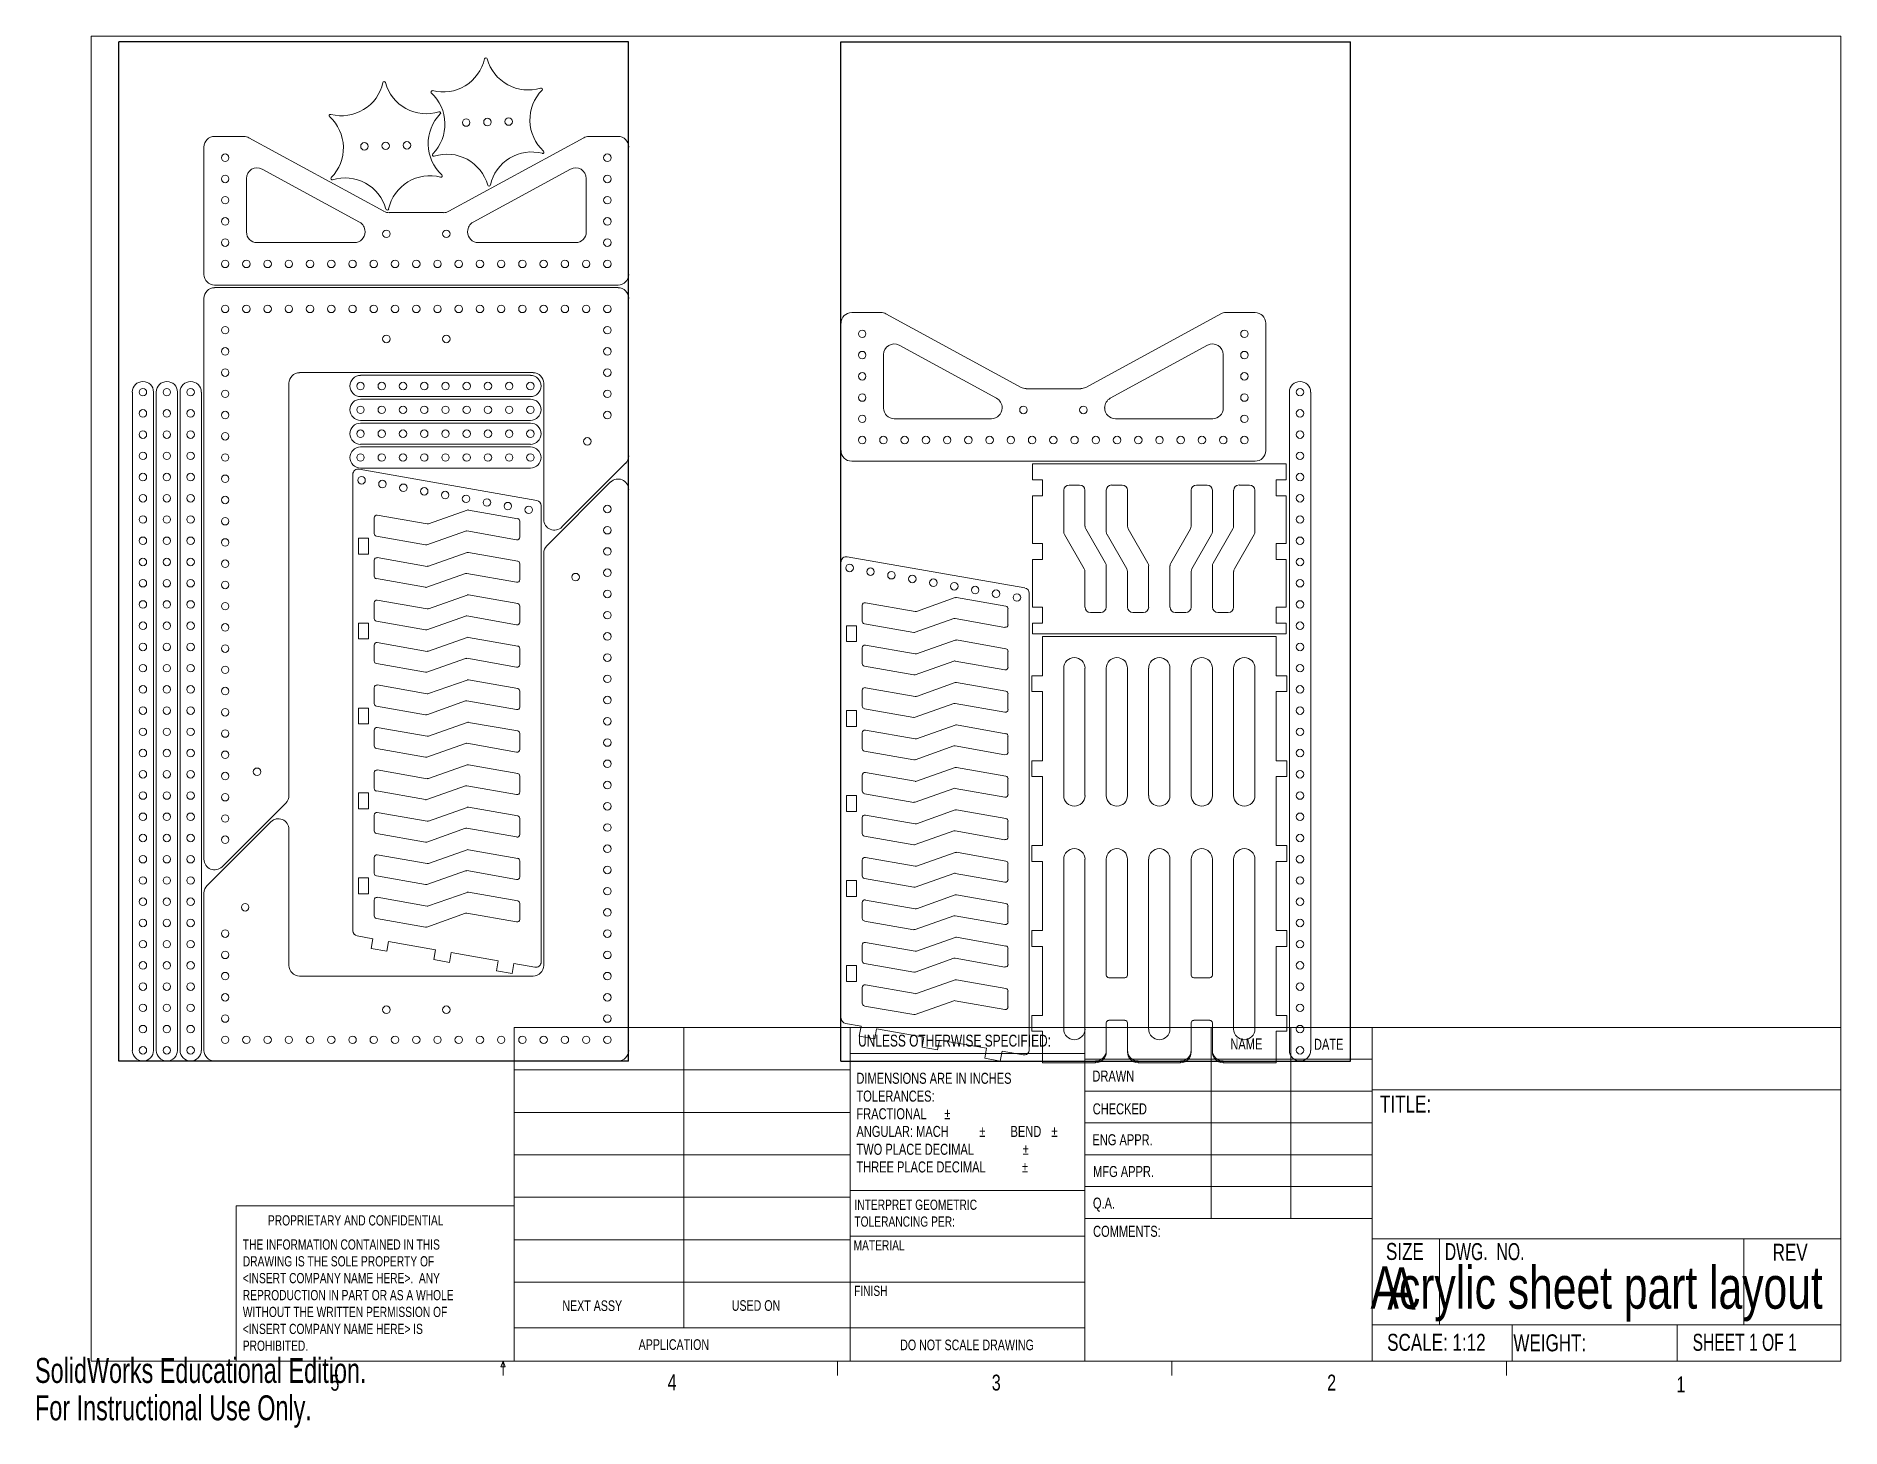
# Model space of a CAD drawing. Header units: inches. Extents: x 0 to 10.6, y 0 to 8.2.
import ezdxf

# ---------------------------------------------------------------- set-up
doc = ezdxf.new("R2010")
doc.units = ezdxf.units.IN
doc.header["$MEASUREMENT"] = 0
doc.styles.add('SLDTEXTSTYLE0', font='TXT', dxfattribs={"width": 0.75})
doc.styles.add('SLDTEXTSTYLE1', font='TXT', dxfattribs={"width": 0.6875})
doc.styles.add('SLDTEXTSTYLE2', font='TXT', dxfattribs={"width": 0.694444})
doc.styles.add('SLDTEXTSTYLE3', font='TXT', dxfattribs={"width": 0.7})

# ---------------------------------------------------------------- blocks, each defined once
blk = doc.blocks.new('SW_NOTE_0')
at = {"color": 0, "linetype": 'Continuous', "lineweight": 0, "char_height": 0.06, "attachment_point": 1, "style": 'SLDTEXTSTYLE0'}
for s, insert in [('INTERPRET GEOMETRIC', (0, 0.077)), ('TOLERANCING PER:', (0, -0.022))]:
    blk.add_mtext(s, dxfattribs=dict(at, insert=insert))
blk = doc.blocks.new('SW_NOTE_1')
at = {"color": 0, "linetype": 'Continuous', "lineweight": 0, "char_height": 0.065, "attachment_point": 1, "style": 'SLDTEXTSTYLE0'}
for s, insert in [('DIMENSIONS ARE IN INCHES', (0, 0.084)), ('TOLERANCES:', (0, -0.021)), ('FRACTIONAL', (0, -0.125)), ('%%p', (0.518, -0.125)), ('ANGULAR: MACH', (0, -0.229)), ('%%p', (0.723, -0.229)), ('BEND', (0.907, -0.229)), ('%%p', (1.148, -0.229)), ('TWO PLACE DECIMAL', (0, -0.334)), ('%%p', (0.979, -0.334)), ('THREE PLACE DECIMAL', (0, -0.438)), ('%%p', (0.974, -0.438))]:
    blk.add_mtext(s, dxfattribs=dict(at, insert=insert))
blk = doc.blocks.new('SW_NOTE_2')
at = {"color": 0, "linetype": 'Continuous', "lineweight": 0, "char_height": 0.06, "attachment_point": 1, "style": 'SLDTEXTSTYLE0'}
for s, insert in [('THE INFORMATION CONTAINED IN THIS', (0, 0.077)), ('DRAWING IS THE SOLE PROPERTY OF', (0, -0.022)), ('<INSERT COMPANY NAME HERE>.  ANY', (0, -0.121)), ('REPRODUCTION IN PART OR AS A WHOLE', (0, -0.221)), ('WITHOUT THE WRITTEN PERMISSION OF', (0, -0.32)), ('<INSERT COMPANY NAME HERE> IS', (0, -0.42)), ('PROHIBITED.', (0, -0.519))]:
    blk.add_mtext(s, dxfattribs=dict(at, insert=insert))

msp = doc.modelspace()

# ---------------------------------------------------------------- linework, layer by layer
at = {"color": 7, "linetype": 'Continuous', "lineweight": 0}
for p, q in [((0.33, 8.192), (10.63, 8.192)), ((0.33, 8.192), (0.33, 0.392)), ((10.63, 0.392), (10.63, 8.192)), ((2.821, 2.356), (10.63, 2.356)), ((2.821, 0.392), (2.821, 2.356)), ((3.819, 2.356), (3.819, 0.588)), ((4.798, 0.392), (4.798, 2.356)), ((6.18, 2.356), (6.18, 0.392)), ((6.924, 2.356), (6.924, 1.231)), ((7.392, 2.356), (7.392, 1.231)), ((7.871, 2.356), (7.871, 0.392)), ((6.18, 2.202), (4.798, 2.202)), ((6.18, 2.169), (7.871, 2.169)), ((2.821, 2.106), (4.798, 2.106)), ((6.18, 1.981), (7.871, 1.981)), ((7.871, 1.989), (10.63, 1.989)), ((2.821, 1.856), (4.798, 1.856)), ((6.18, 1.794), (7.871, 1.794)), ((2.821, 1.606), (4.798, 1.606)), ((7.871, 1.606), (6.18, 1.606)), ((4.798, 1.396), (6.18, 1.396)), ((7.871, 1.419), (6.18, 1.419)), ((1.184, 0.392), (1.184, 1.306)), ((2.821, 1.306), (1.184, 1.306)), ((2.821, 1.356), (4.798, 1.356)), ((7.871, 1.231), (6.18, 1.231)), ((2.821, 1.106), (4.798, 1.106)), ((4.798, 1.126), (6.18, 1.126)), ((7.871, 1.112), (10.63, 1.112)), ((8.267, 1.112), (8.267, 0.605)), ((10.058, 1.112), (10.058, 0.605)), ((2.821, 0.856), (4.798, 0.856)), ((4.798, 0.856), (6.18, 0.856)), ((2.821, 0.588), (6.18, 0.588)), ((7.871, 0.605), (10.63, 0.605)), ((8.694, 0.605), (8.694, 0.392)), ((9.666, 0.605), (9.666, 0.392)), ((10.63, 0.392), (0.33, 0.392)), ((2.741, 0.357), (2.755, 0.392)), ((2.767, 0.357), (2.741, 0.357)), ((2.755, 0.392), (2.755, 0.307)), ((2.755, 0.392), (2.767, 0.357)), ((4.723, 0.392), (4.723, 0.307)), ((6.692, 0.392), (6.692, 0.307)), ((8.661, 0.392), (8.661, 0.307))]:
    msp.add_line(p, q, dxfattribs=at)
at = {"color": 7, "linetype": 'Continuous'}
for p, q in [((3.494, 8.158), (0.494, 8.158)), ((0.494, 2.158), (0.494, 8.158)), ((3.494, 2.158), (3.494, 8.158)), ((4.744, 2.158), (4.744, 8.158)), ((4.744, 8.158), (7.744, 8.158)), ((7.744, 2.158), (7.744, 8.158)), ((3.494, 2.158), (0.494, 2.158)), ((4.744, 2.158), (7.744, 2.158))]:
    msp.add_line(p, q, dxfattribs=at)
at = {"color": 7, "linetype": 'Continuous', "lineweight": 15}
for p, q in [((1.229, 7.601), (1.057, 7.601)), ((1.258, 7.594), (2.054, 7.161)), ((2.435, 7.161), (3.23, 7.594)), ((3.432, 7.601), (3.26, 7.601)), ((0.994, 7.539), (0.994, 6.789)), ((3.494, 6.789), (3.494, 7.539)), ((1.244, 7.354), (1.244, 7.039)), ((1.91, 7.096), (1.337, 7.409)), ((3.152, 7.409), (2.579, 7.096)), ((3.244, 7.039), (3.244, 7.354)), ((2.084, 7.153), (2.405, 7.153)), ((1.943, 7.039), (1.943, 7.042)), ((2.546, 7.042), (2.546, 7.039)), ((1.307, 6.976), (1.88, 6.976)), ((2.609, 6.976), (3.182, 6.976)), ((1.057, 6.726), (3.432, 6.726)), ((3.432, 6.711), (1.057, 6.711)), ((0.994, 6.648), (0.994, 3.346)), ((3.494, 5.721), (3.494, 6.648)), ((4.744, 6.502), (4.744, 5.752)), ((4.979, 6.564), (4.807, 6.564)), ((5.008, 6.557), (5.804, 6.124)), ((6.185, 6.124), (6.98, 6.557)), ((7.182, 6.564), (7.01, 6.564)), ((7.244, 5.752), (7.244, 6.502)), ((4.994, 6.317), (4.994, 6.002)), ((5.66, 6.06), (5.087, 6.372)), ((6.902, 6.372), (6.329, 6.06)), ((6.994, 6.002), (6.994, 6.317)), ((2.932, 6.211), (1.557, 6.211)), ((2.916, 6.195), (1.916, 6.195)), ((0.573, 6.096), (0.573, 2.221)), ((0.698, 2.221), (0.698, 6.096)), ((0.713, 6.096), (0.713, 2.221)), ((0.838, 2.221), (0.838, 6.096)), ((0.854, 6.096), (0.854, 2.221)), ((0.979, 2.221), (0.979, 6.096)), ((1.494, 6.148), (1.494, 3.721)), ((1.916, 6.07), (2.916, 6.07)), ((2.994, 5.346), (2.994, 6.148)), ((5.834, 6.116), (6.155, 6.116)), ((7.384, 6.096), (7.384, 2.221)), ((7.509, 2.221), (7.509, 6.096)), ((2.916, 6.054), (1.916, 6.054)), ((5.693, 6.002), (5.693, 6.005)), ((6.296, 6.005), (6.296, 6.002)), ((1.916, 5.929), (2.916, 5.929)), ((2.916, 5.914), (1.916, 5.914)), ((5.057, 5.939), (5.63, 5.939)), ((6.359, 5.939), (6.932, 5.939)), ((1.916, 5.789), (2.916, 5.789)), ((2.916, 5.773), (1.916, 5.773)), ((2.953, 5.458), (1.908, 5.643)), ((1.916, 5.648), (2.916, 5.648)), ((3.101, 5.302), (3.476, 5.677)), ((4.807, 5.689), (7.182, 5.689)), ((7.364, 5.674), (5.871, 5.674)), ((5.871, 5.674), (5.871, 5.58)), ((7.364, 5.58), (7.364, 5.674)), ((1.871, 5.612), (1.871, 2.925)), ((3.388, 5.567), (3.013, 5.192)), ((5.93, 5.58), (5.871, 5.58)), ((5.93, 5.486), (5.93, 5.58)), ((6.149, 5.549), (6.087, 5.549)), ((6.399, 5.549), (6.337, 5.549)), ((6.837, 5.549), (6.899, 5.549)), ((7.087, 5.549), (7.149, 5.549)), ((7.364, 5.58), (7.305, 5.58)), ((7.305, 5.58), (7.305, 5.486)), ((2.979, 2.741), (2.979, 5.428)), ((3.494, 2.221), (3.494, 5.522)), ((5.871, 5.486), (5.871, 5.205)), ((5.871, 5.486), (5.93, 5.486)), ((6.055, 5.518), (6.055, 5.274)), ((6.18, 5.307), (6.18, 5.518)), ((6.305, 5.518), (6.305, 5.274)), ((6.43, 5.307), (6.43, 5.518)), ((6.805, 5.307), (6.805, 5.518)), ((6.93, 5.518), (6.93, 5.274)), ((7.055, 5.307), (7.055, 5.518)), ((7.18, 5.518), (7.18, 5.274)), ((7.305, 5.486), (7.364, 5.486)), ((7.364, 5.205), (7.364, 5.486)), ((1.996, 5.356), (1.996, 5.263)), ((2.308, 5.32), (2.014, 5.372)), ((2.544, 5.401), (2.316, 5.321)), ((2.841, 5.351), (2.551, 5.402)), ((2.854, 5.242), (2.854, 5.336)), ((1.904, 5.236), (1.904, 5.143)), ((1.963, 5.236), (1.904, 5.236)), ((1.963, 5.143), (1.963, 5.236)), ((2.009, 5.248), (2.298, 5.197)), ((2.306, 5.197), (2.534, 5.278)), ((2.542, 5.279), (2.835, 5.227)), ((6.06, 5.258), (6.176, 5.056)), ((6.301, 5.09), (6.185, 5.292)), ((6.31, 5.258), (6.426, 5.056)), ((6.551, 5.09), (6.435, 5.292)), ((6.685, 5.09), (6.801, 5.292)), ((6.926, 5.258), (6.81, 5.056)), ((6.935, 5.09), (7.051, 5.292)), ((7.176, 5.258), (7.06, 5.056)), ((1.904, 5.143), (1.963, 5.143)), ((1.996, 5.106), (1.996, 5.013)), ((2.308, 5.07), (2.014, 5.122)), ((2.544, 5.151), (2.316, 5.071)), ((2.841, 5.101), (2.551, 5.152)), ((2.994, 2.721), (2.994, 5.147)), ((5.827, 4.943), (4.781, 5.127)), ((5.93, 5.205), (5.871, 5.205)), ((5.871, 5.111), (5.871, 4.83)), ((5.871, 5.111), (5.93, 5.111)), ((5.93, 5.111), (5.93, 5.205)), ((7.364, 5.205), (7.305, 5.205)), ((7.305, 5.205), (7.305, 5.111)), ((7.305, 5.111), (7.364, 5.111)), ((7.364, 4.83), (7.364, 5.111)), ((2.009, 4.998), (2.298, 4.947)), ((2.306, 4.947), (2.534, 5.028)), ((2.542, 5.029), (2.835, 4.977)), ((2.854, 4.992), (2.854, 5.086)), ((4.744, 5.096), (4.744, 2.41)), ((6.18, 5.04), (6.18, 4.83)), ((6.305, 4.83), (6.305, 5.074)), ((6.43, 5.04), (6.43, 4.83)), ((6.555, 4.83), (6.555, 5.074)), ((6.68, 4.83), (6.68, 5.074)), ((6.805, 5.04), (6.805, 4.83)), ((6.93, 4.83), (6.93, 5.074)), ((7.055, 5.04), (7.055, 4.83)), ((2.544, 4.901), (2.316, 4.821)), ((2.841, 4.851), (2.551, 4.902)), ((5.852, 2.225), (5.852, 4.912)), ((1.996, 4.856), (1.996, 4.763)), ((2.308, 4.82), (2.014, 4.872)), ((2.854, 4.742), (2.854, 4.836)), ((4.869, 4.841), (4.869, 4.748)), ((5.181, 4.805), (4.888, 4.856)), ((5.417, 4.886), (5.189, 4.805)), ((5.714, 4.835), (5.425, 4.887)), ((5.727, 4.727), (5.727, 4.82)), ((5.93, 4.83), (5.871, 4.83)), ((5.93, 4.736), (5.93, 4.83)), ((6.212, 4.799), (6.274, 4.799)), ((6.462, 4.799), (6.524, 4.799)), ((6.774, 4.799), (6.712, 4.799)), ((7.024, 4.799), (6.962, 4.799)), ((7.364, 4.83), (7.305, 4.83)), ((7.305, 4.83), (7.305, 4.736)), ((1.904, 4.736), (1.904, 4.643)), ((1.963, 4.736), (1.904, 4.736)), ((1.963, 4.643), (1.963, 4.736)), ((2.009, 4.748), (2.298, 4.697)), ((2.306, 4.697), (2.534, 4.778)), ((2.542, 4.779), (2.835, 4.727)), ((4.777, 4.721), (4.777, 4.627)), ((4.836, 4.721), (4.777, 4.721)), ((4.836, 4.627), (4.836, 4.721)), ((4.882, 4.732), (5.172, 4.681)), ((5.18, 4.682), (5.408, 4.763)), ((5.416, 4.763), (5.709, 4.711)), ((5.871, 4.736), (5.871, 4.674)), ((5.871, 4.736), (5.93, 4.736)), ((7.305, 4.736), (7.364, 4.736)), ((7.364, 4.674), (7.364, 4.736)), ((1.904, 4.643), (1.963, 4.643)), ((1.996, 4.606), (1.996, 4.513)), ((2.308, 4.57), (2.014, 4.622)), ((2.544, 4.651), (2.316, 4.571)), ((2.841, 4.601), (2.551, 4.652)), ((2.854, 4.492), (2.854, 4.586)), ((4.777, 4.627), (4.836, 4.627)), ((4.869, 4.591), (4.869, 4.498)), ((5.181, 4.555), (4.888, 4.606)), ((5.417, 4.636), (5.189, 4.555)), ((5.714, 4.585), (5.425, 4.637)), ((5.727, 4.477), (5.727, 4.57)), ((5.871, 4.674), (7.364, 4.674)), ((5.93, 4.658), (5.93, 4.426)), ((7.305, 4.658), (5.93, 4.658)), ((7.305, 4.658), (7.305, 4.426)), ((2.009, 4.498), (2.298, 4.447)), ((2.306, 4.447), (2.534, 4.528)), ((2.542, 4.529), (2.835, 4.477)), ((4.882, 4.482), (5.172, 4.431)), ((5.18, 4.432), (5.408, 4.513)), ((5.416, 4.513), (5.709, 4.461)), ((6.055, 4.471), (6.055, 3.721)), ((6.18, 3.721), (6.18, 4.471)), ((6.305, 4.471), (6.305, 3.721)), ((6.43, 3.721), (6.43, 4.471)), ((6.555, 4.471), (6.555, 3.721)), ((6.68, 3.721), (6.68, 4.471)), ((6.805, 4.471), (6.805, 3.721)), ((6.93, 3.721), (6.93, 4.471)), ((7.055, 4.471), (7.055, 3.721)), ((7.18, 3.721), (7.18, 4.471)), ((1.996, 4.356), (1.996, 4.263)), ((2.308, 4.32), (2.014, 4.372)), ((2.544, 4.401), (2.316, 4.321)), ((2.841, 4.351), (2.551, 4.402)), ((5.181, 4.305), (4.888, 4.356)), ((5.417, 4.386), (5.189, 4.305)), ((5.714, 4.335), (5.425, 4.387)), ((5.868, 4.426), (5.868, 4.333)), ((5.868, 4.426), (5.93, 4.426)), ((7.368, 4.426), (7.305, 4.426)), ((7.368, 4.426), (7.368, 4.333)), ((2.306, 4.197), (2.534, 4.278)), ((2.542, 4.279), (2.835, 4.227)), ((2.854, 4.242), (2.854, 4.336)), ((4.869, 4.341), (4.869, 4.248)), ((5.18, 4.182), (5.408, 4.263)), ((5.416, 4.263), (5.709, 4.211)), ((5.727, 4.227), (5.727, 4.32)), ((5.868, 4.333), (5.93, 4.333)), ((5.93, 4.333), (5.93, 3.926)), ((7.368, 4.333), (7.305, 4.333)), ((7.305, 4.333), (7.305, 3.926)), ((1.904, 4.236), (1.904, 4.143)), ((1.963, 4.236), (1.904, 4.236)), ((1.963, 4.143), (1.963, 4.236)), ((2.009, 4.248), (2.298, 4.197)), ((2.544, 4.151), (2.316, 4.071)), ((2.841, 4.101), (2.551, 4.152)), ((4.777, 4.221), (4.777, 4.127)), ((4.836, 4.221), (4.777, 4.221)), ((4.836, 4.127), (4.836, 4.221)), ((4.882, 4.232), (5.172, 4.181)), ((1.904, 4.143), (1.963, 4.143)), ((1.996, 4.106), (1.996, 4.013)), ((2.308, 4.07), (2.014, 4.122)), ((2.854, 3.992), (2.854, 4.086)), ((4.777, 4.127), (4.836, 4.127)), ((4.869, 4.091), (4.869, 3.998)), ((5.181, 4.055), (4.888, 4.106)), ((5.417, 4.136), (5.189, 4.055)), ((5.714, 4.085), (5.425, 4.137)), ((5.727, 3.977), (5.727, 4.07)), ((2.009, 3.998), (2.298, 3.947)), ((2.306, 3.947), (2.534, 4.028)), ((2.542, 4.029), (2.835, 3.977)), ((4.882, 3.982), (5.172, 3.931)), ((5.18, 3.932), (5.408, 4.013)), ((5.416, 4.013), (5.709, 3.961)), ((1.996, 3.856), (1.996, 3.763)), ((2.308, 3.82), (2.014, 3.872)), ((2.544, 3.901), (2.316, 3.821)), ((2.841, 3.851), (2.551, 3.902)), ((2.854, 3.742), (2.854, 3.836)), ((4.869, 3.841), (4.869, 3.748)), ((5.181, 3.805), (4.888, 3.856)), ((5.417, 3.886), (5.189, 3.805)), ((5.714, 3.835), (5.425, 3.887)), ((5.868, 3.926), (5.868, 3.833)), ((5.868, 3.926), (5.93, 3.926)), ((5.868, 3.833), (5.93, 3.833)), ((5.93, 3.833), (5.93, 3.426)), ((7.368, 3.926), (7.305, 3.926)), ((7.368, 3.833), (7.305, 3.833)), ((7.305, 3.833), (7.305, 3.426)), ((7.368, 3.926), (7.368, 3.833)), ((1.904, 3.736), (1.904, 3.643)), ((1.963, 3.736), (1.904, 3.736)), ((1.963, 3.643), (1.963, 3.736)), ((2.009, 3.748), (2.298, 3.697)), ((2.306, 3.697), (2.534, 3.778)), ((2.542, 3.779), (2.835, 3.727)), ((4.777, 3.721), (4.777, 3.627)), ((4.836, 3.721), (4.777, 3.721)), ((4.836, 3.627), (4.836, 3.721)), ((4.882, 3.732), (5.172, 3.681)), ((5.18, 3.682), (5.408, 3.763)), ((5.416, 3.763), (5.709, 3.711)), ((5.727, 3.727), (5.727, 3.82)), ((1.101, 3.302), (1.476, 3.677)), ((1.904, 3.643), (1.963, 3.643)), ((2.308, 3.57), (2.014, 3.622)), ((2.544, 3.651), (2.316, 3.571)), ((2.841, 3.601), (2.551, 3.652)), ((4.777, 3.627), (4.836, 3.627)), ((5.417, 3.636), (5.189, 3.555)), ((5.714, 3.585), (5.425, 3.637)), ((1.388, 3.567), (1.013, 3.192)), ((1.494, 3.522), (1.494, 2.721)), ((1.996, 3.606), (1.996, 3.513)), ((2.306, 3.447), (2.534, 3.528)), ((2.542, 3.529), (2.835, 3.477)), ((2.854, 3.492), (2.854, 3.586)), ((4.869, 3.591), (4.869, 3.498)), ((5.181, 3.555), (4.888, 3.606)), ((5.18, 3.432), (5.408, 3.513)), ((5.416, 3.513), (5.709, 3.461)), ((5.727, 3.477), (5.727, 3.57)), ((2.009, 3.498), (2.298, 3.447)), ((2.544, 3.401), (2.316, 3.321)), ((2.841, 3.351), (2.551, 3.402)), ((4.882, 3.482), (5.172, 3.431)), ((5.868, 3.426), (5.868, 3.333)), ((5.868, 3.426), (5.93, 3.426)), ((7.368, 3.426), (7.305, 3.426)), ((7.368, 3.426), (7.368, 3.333)), ((1.996, 3.356), (1.996, 3.263)), ((2.308, 3.32), (2.014, 3.372)), ((2.854, 3.242), (2.854, 3.336)), ((4.869, 3.341), (4.869, 3.248)), ((5.181, 3.305), (4.888, 3.356)), ((5.417, 3.386), (5.189, 3.305)), ((5.714, 3.335), (5.425, 3.387)), ((5.727, 3.227), (5.727, 3.32)), ((5.868, 3.333), (5.93, 3.333)), ((5.93, 3.333), (5.93, 2.926)), ((6.055, 3.346), (6.055, 2.346)), ((6.18, 2.346), (6.18, 3.346)), ((6.305, 3.346), (6.305, 2.664)), ((6.43, 2.664), (6.43, 3.346)), ((6.555, 3.346), (6.555, 2.346)), ((6.68, 2.346), (6.68, 3.346)), ((6.805, 3.346), (6.805, 2.664)), ((6.93, 2.664), (6.93, 3.346)), ((7.055, 3.346), (7.055, 2.346)), ((7.18, 2.346), (7.18, 3.346)), ((7.368, 3.333), (7.305, 3.333)), ((7.305, 3.333), (7.305, 2.926)), ((1.904, 3.236), (1.904, 3.143)), ((1.963, 3.236), (1.904, 3.236)), ((1.963, 3.143), (1.963, 3.236)), ((2.009, 3.248), (2.298, 3.197)), ((2.306, 3.197), (2.534, 3.278)), ((2.542, 3.279), (2.835, 3.227)), ((4.777, 3.221), (4.777, 3.127)), ((4.836, 3.221), (4.777, 3.221)), ((4.836, 3.127), (4.836, 3.221)), ((4.882, 3.232), (5.172, 3.181)), ((5.18, 3.182), (5.408, 3.263)), ((5.416, 3.263), (5.709, 3.211)), ((0.994, 3.147), (0.994, 2.221)), ((1.904, 3.143), (1.963, 3.143)), ((1.996, 3.106), (1.996, 3.013)), ((2.308, 3.07), (2.014, 3.122)), ((2.544, 3.151), (2.316, 3.071)), ((2.841, 3.101), (2.551, 3.152)), ((2.854, 2.992), (2.854, 3.086)), ((4.777, 3.127), (4.836, 3.127)), ((4.869, 3.091), (4.869, 2.998)), ((5.181, 3.055), (4.888, 3.106)), ((5.417, 3.136), (5.189, 3.055)), ((5.714, 3.085), (5.425, 3.137)), ((2.009, 2.998), (2.298, 2.947)), ((2.306, 2.947), (2.534, 3.028)), ((2.542, 3.029), (2.835, 2.977)), ((4.882, 2.982), (5.172, 2.931)), ((5.18, 2.932), (5.408, 3.013)), ((5.416, 3.013), (5.709, 2.961)), ((5.727, 2.977), (5.727, 3.07)), ((1.897, 2.895), (1.988, 2.878)), ((1.988, 2.878), (1.978, 2.82)), ((5.417, 2.886), (5.189, 2.805)), ((5.714, 2.835), (5.425, 2.887)), ((5.868, 2.926), (5.868, 2.833)), ((5.868, 2.926), (5.93, 2.926)), ((7.368, 2.926), (7.305, 2.926)), ((7.368, 2.926), (7.368, 2.833)), ((1.978, 2.82), (2.07, 2.804)), ((2.07, 2.804), (2.08, 2.862)), ((2.08, 2.862), (2.357, 2.813)), ((2.357, 2.813), (2.347, 2.755)), ((2.44, 2.739), (2.45, 2.797)), ((2.45, 2.797), (2.727, 2.748)), ((4.869, 2.841), (4.869, 2.748)), ((5.181, 2.805), (4.888, 2.856)), ((5.18, 2.682), (5.408, 2.763)), ((5.416, 2.763), (5.709, 2.711)), ((5.727, 2.727), (5.727, 2.82)), ((5.868, 2.833), (5.93, 2.833)), ((5.93, 2.833), (5.93, 2.426)), ((7.368, 2.833), (7.305, 2.833)), ((7.305, 2.833), (7.305, 2.426)), ((1.557, 2.658), (2.932, 2.658)), ((2.347, 2.755), (2.44, 2.739)), ((2.727, 2.748), (2.716, 2.69)), ((2.716, 2.69), (2.809, 2.674)), ((2.809, 2.674), (2.819, 2.732)), ((2.819, 2.732), (2.942, 2.71)), ((4.777, 2.721), (4.777, 2.627)), ((4.836, 2.721), (4.777, 2.721)), ((4.836, 2.627), (4.836, 2.721)), ((4.882, 2.732), (5.172, 2.681)), ((4.777, 2.627), (4.836, 2.627)), ((4.869, 2.591), (4.869, 2.498)), ((5.181, 2.555), (4.888, 2.606)), ((5.417, 2.636), (5.189, 2.555)), ((5.714, 2.585), (5.425, 2.637)), ((5.727, 2.477), (5.727, 2.57)), ((6.415, 2.648), (6.321, 2.648)), ((6.915, 2.648), (6.821, 2.648)), ((4.882, 2.482), (5.172, 2.431)), ((5.18, 2.432), (5.408, 2.513)), ((5.416, 2.513), (5.709, 2.461)), ((4.77, 2.379), (4.862, 2.363)), ((4.862, 2.363), (4.851, 2.305)), ((4.944, 2.288), (4.954, 2.347)), ((4.954, 2.347), (5.231, 2.298)), ((5.868, 2.426), (5.868, 2.333)), ((5.868, 2.426), (5.93, 2.426)), ((6.305, 2.382), (6.305, 2.222)), ((6.321, 2.398), (6.415, 2.398)), ((6.43, 2.222), (6.43, 2.382)), ((6.805, 2.382), (6.805, 2.222)), ((6.821, 2.398), (6.915, 2.398)), ((6.93, 2.222), (6.93, 2.382)), ((7.368, 2.426), (7.305, 2.426)), ((7.368, 2.426), (7.368, 2.333)), ((4.851, 2.305), (4.944, 2.288)), ((5.231, 2.298), (5.221, 2.24)), ((5.221, 2.24), (5.313, 2.223)), ((5.313, 2.223), (5.323, 2.281)), ((5.323, 2.281), (5.6, 2.233)), ((5.6, 2.233), (5.59, 2.174)), ((5.868, 2.333), (5.93, 2.333)), ((5.93, 2.333), (5.93, 2.158)), ((7.368, 2.333), (7.305, 2.333)), ((7.305, 2.333), (7.305, 2.158)), ((1.057, 2.158), (3.432, 2.158)), ((5.59, 2.174), (5.682, 2.158)), ((5.682, 2.158), (5.693, 2.216)), ((5.693, 2.216), (5.816, 2.195)), ((6.243, 2.158), (5.93, 2.158)), ((5.93, 2.158), (5.93, 2.148)), ((6.243, 2.148), (5.93, 2.148)), ((6.243, 2.148), (6.243, 2.158)), ((6.305, 2.222), (6.305, 2.211)), ((6.43, 2.211), (6.43, 2.222)), ((6.743, 2.158), (6.493, 2.158)), ((6.493, 2.158), (6.493, 2.148)), ((6.743, 2.148), (6.493, 2.148)), ((6.743, 2.148), (6.743, 2.158)), ((6.805, 2.222), (6.805, 2.211)), ((6.93, 2.211), (6.93, 2.222)), ((7.305, 2.158), (6.993, 2.158)), ((6.993, 2.158), (6.993, 2.148)), ((7.305, 2.148), (6.993, 2.148)), ((7.305, 2.158), (7.305, 2.148))]:
    msp.add_line(p, q, dxfattribs=at)
for centre in [(2.538, 7.683), (2.663, 7.686), (2.788, 7.689), (1.939, 7.543), (2.064, 7.546), (2.189, 7.549), (1.119, 7.476), (3.369, 7.476), (1.119, 7.351), (3.369, 7.351), (1.119, 7.226), (3.369, 7.226), (1.119, 7.101), (3.369, 7.101), (2.068, 7.028), (2.421, 7.028), (1.119, 6.976), (3.369, 6.976), (1.119, 6.851), (1.244, 6.851), (1.369, 6.851), (1.494, 6.851), (1.619, 6.851), (1.744, 6.851), (1.869, 6.851), (1.994, 6.851), (2.119, 6.851), (2.244, 6.851), (2.369, 6.851), (2.494, 6.851), (2.619, 6.851), (2.744, 6.851), (2.869, 6.851), (2.994, 6.851), (3.119, 6.851), (3.244, 6.851), (3.369, 6.851), (1.119, 6.586), (1.244, 6.586), (1.369, 6.586), (1.494, 6.586), (1.619, 6.586), (1.744, 6.586), (1.869, 6.586), (1.994, 6.586), (2.119, 6.586), (2.244, 6.586), (2.369, 6.586), (2.494, 6.586), (2.619, 6.586), (2.744, 6.586), (2.869, 6.586), (2.994, 6.586), (3.119, 6.586), (3.244, 6.586), (3.369, 6.586), (1.119, 6.461), (3.369, 6.461), (2.068, 6.409), (2.421, 6.409), (4.869, 6.439), (7.119, 6.439), (1.119, 6.336), (3.369, 6.336), (4.869, 6.314), (7.119, 6.314), (1.119, 6.211), (3.369, 6.211), (4.869, 6.189), (7.119, 6.189), (0.635, 6.096), (0.776, 6.096), (0.916, 6.096), (1.119, 6.086), (1.916, 6.132), (2.041, 6.132), (2.166, 6.132), (2.291, 6.132), (2.416, 6.132), (2.541, 6.132), (2.666, 6.132), (2.791, 6.132), (2.916, 6.132), (3.369, 6.086), (4.869, 6.064), (7.119, 6.064), (7.446, 6.096), (0.635, 5.971), (0.776, 5.971), (0.916, 5.971), (1.119, 5.961), (1.916, 5.992), (2.041, 5.992), (2.166, 5.992), (2.291, 5.992), (2.416, 5.992), (2.541, 5.992), (2.666, 5.992), (2.791, 5.992), (2.916, 5.992), (3.369, 5.961), (4.869, 5.939), (5.818, 5.991), (6.171, 5.991), (7.119, 5.939), (7.446, 5.971), (0.635, 5.846), (0.776, 5.846), (0.916, 5.846), (1.119, 5.836), (1.916, 5.851), (2.041, 5.851), (2.166, 5.851), (2.291, 5.851), (2.416, 5.851), (2.541, 5.851), (2.666, 5.851), (2.791, 5.851), (2.916, 5.851), (7.446, 5.846), (0.635, 5.721), (0.776, 5.721), (0.916, 5.721), (3.251, 5.806), (4.869, 5.814), (4.994, 5.814), (5.119, 5.814), (5.244, 5.814), (5.369, 5.814), (5.494, 5.814), (5.619, 5.814), (5.744, 5.814), (5.869, 5.814), (5.994, 5.814), (6.119, 5.814), (6.244, 5.814), (6.369, 5.814), (6.494, 5.814), (6.619, 5.814), (6.744, 5.814), (6.869, 5.814), (6.994, 5.814), (7.119, 5.814), (7.446, 5.721), (1.119, 5.711), (1.916, 5.711), (2.041, 5.711), (2.166, 5.711), (2.291, 5.711), (2.416, 5.711), (2.541, 5.711), (2.666, 5.711), (2.791, 5.711), (2.916, 5.711), (0.635, 5.596), (0.776, 5.596), (0.916, 5.596), (1.119, 5.586), (1.922, 5.577), (2.045, 5.555), (2.168, 5.533), (2.291, 5.512), (7.446, 5.596), (0.635, 5.471), (0.776, 5.471), (0.916, 5.471), (1.119, 5.461), (2.414, 5.49), (2.537, 5.468), (2.66, 5.446), (2.783, 5.425), (2.906, 5.403), (3.369, 5.408), (7.446, 5.471), (0.635, 5.346), (0.776, 5.346), (0.916, 5.346), (1.119, 5.336), (7.446, 5.346), (0.635, 5.221), (0.776, 5.221), (0.916, 5.221), (1.119, 5.211), (3.369, 5.283), (7.446, 5.221), (0.635, 5.096), (0.776, 5.096), (0.916, 5.096), (1.119, 5.086), (3.369, 5.158), (7.446, 5.096), (3.182, 5.007), (3.369, 5.033), (4.795, 5.061), (4.918, 5.039), (5.041, 5.018), (5.164, 4.996), (5.288, 4.974), (0.635, 4.971), (0.776, 4.971), (0.916, 4.971), (1.119, 4.961), (3.369, 4.908), (5.411, 4.953), (5.534, 4.931), (5.657, 4.909), (5.78, 4.887), (7.446, 4.971), (0.635, 4.846), (0.776, 4.846), (0.916, 4.846), (1.119, 4.836), (3.369, 4.783), (7.446, 4.846), (0.635, 4.721), (0.776, 4.721), (0.916, 4.721), (1.119, 4.711), (3.369, 4.658), (7.446, 4.721), (0.635, 4.596), (0.776, 4.596), (0.916, 4.596), (1.119, 4.586), (7.446, 4.596), (0.635, 4.471), (0.776, 4.471), (0.916, 4.471), (1.119, 4.461), (3.369, 4.533), (7.446, 4.471), (0.635, 4.346), (0.776, 4.346), (0.916, 4.346), (1.119, 4.336), (3.369, 4.408), (7.446, 4.346), (3.369, 4.283), (0.635, 4.221), (0.776, 4.221), (0.916, 4.221), (1.119, 4.211), (3.369, 4.158), (7.446, 4.221), (0.635, 4.096), (0.776, 4.096), (0.916, 4.096), (1.119, 4.086), (3.369, 4.033), (7.446, 4.096), (0.635, 3.971), (0.776, 3.971), (0.916, 3.971), (1.119, 3.961), (7.446, 3.971), (0.635, 3.846), (0.776, 3.846), (0.916, 3.846), (1.119, 3.836), (1.307, 3.861), (3.369, 3.908), (7.446, 3.846), (0.635, 3.721), (0.776, 3.721), (0.916, 3.721), (1.119, 3.711), (3.369, 3.783), (7.446, 3.721), (0.635, 3.596), (0.776, 3.596), (0.916, 3.596), (3.369, 3.658), (7.446, 3.596), (1.119, 3.586), (3.369, 3.533), (0.635, 3.471), (0.776, 3.471), (0.916, 3.471), (1.119, 3.461), (3.369, 3.408), (7.446, 3.471), (0.635, 3.346), (0.776, 3.346), (0.916, 3.346), (3.369, 3.283), (7.446, 3.346), (0.635, 3.221), (0.776, 3.221), (0.916, 3.221), (7.446, 3.221), (0.635, 3.096), (0.776, 3.096), (0.916, 3.096), (1.237, 3.063), (3.369, 3.158), (7.446, 3.096), (0.635, 2.971), (0.776, 2.971), (0.916, 2.971), (3.369, 3.033), (7.446, 2.971), (1.119, 2.908), (3.369, 2.908), (0.635, 2.846), (0.776, 2.846), (0.916, 2.846), (1.119, 2.783), (3.369, 2.783), (7.446, 2.846), (0.635, 2.721), (0.776, 2.721), (0.916, 2.721), (1.119, 2.658), (3.369, 2.658), (7.446, 2.721), (0.635, 2.596), (0.776, 2.596), (0.916, 2.596), (1.119, 2.533), (3.369, 2.533), (7.446, 2.596), (0.635, 2.471), (0.776, 2.471), (0.916, 2.471), (2.068, 2.46), (2.421, 2.46), (7.446, 2.471), (0.635, 2.346), (0.776, 2.346), (0.916, 2.346), (1.119, 2.408), (3.369, 2.408), (7.446, 2.346), (0.635, 2.221), (0.776, 2.221), (0.916, 2.221), (1.119, 2.283), (1.244, 2.283), (1.369, 2.283), (1.494, 2.283), (1.619, 2.283), (1.744, 2.283), (1.869, 2.283), (1.994, 2.283), (2.119, 2.283), (2.244, 2.283), (2.369, 2.283), (2.494, 2.283), (2.619, 2.283), (2.744, 2.283), (2.869, 2.283), (2.994, 2.283), (3.119, 2.283), (3.244, 2.283), (3.369, 2.283), (7.446, 2.221)]:
    msp.add_circle(centre, 0.0221, dxfattribs=at)
for centre, radius, start, end in [((2.402, 8.113), 0.25, 255.574, 347.2918), ((2.654, 8.056), 0.00781, 15.574, 167.2918), ((2.902, 8.125), 0.25, 195.574, 287.2918), ((1.804, 7.973), 0.25, 255.574, 347.2918), ((2.055, 7.916), 0.00781, 15.574, 167.2918), ((2.303, 7.985), 0.25, 195.574, 287.2918), ((2.338, 7.863), 0.00781, 75.574, 227.2918), ((3.163, 7.699), 0.25, 135.574, 227.2918), ((2.979, 7.879), 0.00781, 315.574, 107.2918), ((2.163, 7.674), 0.25, 315.574, 47.2918), ((1.739, 7.723), 0.00781, 75.574, 227.2918), ((1.565, 7.534), 0.25, 315.574, 47.2918), ((2.564, 7.559), 0.25, 135.574, 227.2918), ((2.38, 7.739), 0.00781, 315.574, 107.2918), ((1.057, 7.539), 0.0625, 90, 180), ((1.229, 7.539), 0.0625, 61.4329, 90), ((3.26, 7.539), 0.0625, 90, 118.5671), ((3.432, 7.539), 0.0625, 0, 90), ((2.347, 7.493), 0.00781, 135.574, 287.2918), ((2.424, 7.247), 0.25, 15.574, 107.2918), ((2.924, 7.26), 0.25, 75.574, 167.2918), ((2.988, 7.509), 0.00781, 255.574, 47.2918), ((1.307, 7.354), 0.0625, 61.4329, 180), ((1.749, 7.353), 0.00781, 135.574, 287.2918), ((1.825, 7.107), 0.25, 15.574, 107.2918), ((2.325, 7.12), 0.25, 75.574, 167.2918), ((2.389, 7.369), 0.00781, 255.574, 47.2918), ((3.182, 7.354), 0.0625, 0, 118.5671), ((2.672, 7.316), 0.00781, 195.574, 347.2918), ((2.084, 7.215), 0.0625, 241.4329, 270), ((2.074, 7.176), 0.00781, 195.574, 347.2918), ((2.405, 7.215), 0.0625, 270, 298.5671), ((1.307, 7.039), 0.0625, 180, 270), ((1.88, 7.039), 0.0625, 270, 0), ((1.88, 7.042), 0.0625, 0, 61.4329), ((2.609, 7.042), 0.0625, 118.5671, 180), ((2.609, 7.039), 0.0625, 180, 270), ((3.182, 7.039), 0.0625, 270, 0), ((1.057, 6.789), 0.0625, 180, 270), ((1.057, 6.648), 0.0625, 90, 180), ((3.432, 6.789), 0.0625, 270, 0), ((3.432, 6.648), 0.0625, 0, 90), ((4.807, 6.502), 0.0625, 90, 180), ((4.979, 6.502), 0.0625, 61.4329, 90), ((7.01, 6.502), 0.0625, 90, 118.5671), ((7.182, 6.502), 0.0625, 0, 90), ((5.057, 6.317), 0.0625, 61.4329, 180), ((6.932, 6.317), 0.0625, 0, 118.5671), ((1.557, 6.148), 0.0625, 90, 180), ((1.916, 6.132), 0.0625, 90, 270), ((2.916, 6.132), 0.0625, 270, 90), ((2.932, 6.148), 0.0625, 0, 90), ((0.635, 6.096), 0.0625, 0, 180), ((0.776, 6.096), 0.0625, 0, 180), ((0.916, 6.096), 0.0625, 0, 180), ((5.63, 6.005), 0.0625, 0, 61.4329), ((5.834, 6.179), 0.0625, 241.4329, 270), ((6.155, 6.179), 0.0625, 270, 298.5671), ((6.359, 6.005), 0.0625, 118.5671, 180), ((7.446, 6.096), 0.0625, 0, 180), ((1.916, 5.992), 0.0625, 90, 270), ((2.916, 5.992), 0.0625, 270, 90), ((5.057, 6.002), 0.0625, 180, 270), ((5.63, 6.002), 0.0625, 270, 0), ((6.359, 6.002), 0.0625, 180, 270), ((6.932, 6.002), 0.0625, 270, 0), ((1.916, 5.851), 0.0625, 90, 270), ((2.916, 5.851), 0.0625, 270, 90), ((1.916, 5.711), 0.0625, 90, 270), ((2.916, 5.711), 0.0625, 270, 90), ((4.807, 5.752), 0.0625, 180, 270), ((7.182, 5.752), 0.0625, 270, 0), ((1.902, 5.612), 0.0313, 80, 180), ((3.432, 5.721), 0.0625, 315, 0), ((3.432, 5.522), 0.0625, 0, 135), ((6.087, 5.518), 0.0312, 90, 180), ((6.149, 5.518), 0.0312, 0, 90), ((6.337, 5.518), 0.0313, 90, 180), ((6.399, 5.518), 0.0312, 0, 90), ((6.837, 5.518), 0.0312, 90, 180), ((6.899, 5.518), 0.0312, 0, 90), ((7.087, 5.518), 0.0313, 90, 180), ((7.149, 5.518), 0.0312, 0, 90), ((2.948, 5.428), 0.0312, 0, 80), ((2.012, 5.356), 0.0156, 80, 180), ((2.31, 5.336), 0.0156, 260, 289.4987), ((2.549, 5.387), 0.0156, 80, 109.4987), ((2.838, 5.336), 0.0156, 0, 80), ((3.057, 5.346), 0.0625, 180, 315), ((2.012, 5.263), 0.0156, 180, 260), ((2.539, 5.263), 0.0156, 80, 109.4987), ((2.838, 5.242), 0.0156, 260, 0), ((6.087, 5.274), 0.0313, 180, 210), ((6.212, 5.307), 0.0312, 180, 210), ((6.337, 5.274), 0.0313, 180, 210), ((6.462, 5.307), 0.0313, 180, 210), ((6.774, 5.307), 0.0312, 330, 0), ((6.899, 5.274), 0.0312, 330, 0), ((7.024, 5.307), 0.0312, 330, 0), ((7.149, 5.274), 0.0313, 330, 0), ((2.012, 5.106), 0.0156, 80, 180), ((2.301, 5.212), 0.0156, 260, 289.4987), ((2.549, 5.137), 0.0156, 80, 109.4987), ((2.838, 5.086), 0.0156, 0, 80), ((3.057, 5.147), 0.0625, 135, 180), ((4.776, 5.096), 0.0313, 80, 180), ((2.012, 5.013), 0.0156, 180, 260), ((2.31, 5.086), 0.0156, 260, 289.4987), ((2.539, 5.013), 0.0156, 80, 109.4987), ((6.149, 5.04), 0.0313, 0, 30), ((6.274, 5.074), 0.0312, 0, 30), ((6.399, 5.04), 0.0312, 0, 30), ((6.524, 5.074), 0.0312, 0, 30), ((6.712, 5.074), 0.0312, 150, 180), ((6.837, 5.04), 0.0312, 150, 180), ((6.962, 5.074), 0.0312, 150, 180), ((7.087, 5.04), 0.0313, 150, 180), ((2.301, 4.962), 0.0156, 260, 289.4987), ((2.549, 4.887), 0.0156, 80, 109.4987), ((2.838, 4.992), 0.0156, 260, 0), ((5.821, 4.912), 0.0313, 0, 80), ((2.012, 4.856), 0.0156, 80, 180), ((2.31, 4.836), 0.0156, 260, 289.4987), ((2.838, 4.836), 0.0156, 0, 80), ((4.885, 4.841), 0.0156, 80, 180), ((5.184, 4.82), 0.0156, 260, 289.4987), ((5.422, 4.871), 0.0156, 80, 109.4987), ((5.712, 4.82), 0.0156, 0, 80), ((6.212, 4.83), 0.0312, 180, 270), ((6.274, 4.83), 0.0312, 270, 0), ((6.462, 4.83), 0.0312, 180, 270), ((6.524, 4.83), 0.0312, 270, 0), ((6.712, 4.83), 0.0312, 180, 270), ((6.774, 4.83), 0.0313, 270, 0), ((6.962, 4.83), 0.0312, 180, 270), ((7.024, 4.83), 0.0312, 270, 0), ((2.012, 4.763), 0.0156, 180, 260), ((2.301, 4.712), 0.0156, 260, 289.4987), ((2.539, 4.763), 0.0156, 80, 109.4987), ((2.838, 4.742), 0.0156, 260, 0), ((4.885, 4.748), 0.0156, 180, 260), ((5.175, 4.697), 0.0156, 260, 289.4987), ((5.413, 4.748), 0.0156, 80, 109.4987), ((5.712, 4.727), 0.0156, 260, 0), ((2.012, 4.606), 0.0156, 80, 180), ((2.31, 4.586), 0.0156, 260, 289.4987), ((2.549, 4.637), 0.0156, 80, 109.4987), ((2.838, 4.586), 0.0156, 0, 80), ((4.885, 4.591), 0.0156, 80, 180), ((5.422, 4.621), 0.0156, 80, 109.4987), ((5.712, 4.57), 0.0156, 0, 80), ((2.012, 4.513), 0.0156, 180, 260), ((2.539, 4.513), 0.0156, 80, 109.4987), ((2.838, 4.492), 0.0156, 260, 0), ((4.885, 4.498), 0.0156, 180, 260), ((5.184, 4.57), 0.0156, 260, 289.4987), ((5.413, 4.498), 0.0156, 80, 109.4987), ((5.712, 4.477), 0.0156, 260, 0), ((6.118, 4.471), 0.0625, 0, 180), ((6.368, 4.471), 0.0625, 0, 180), ((6.618, 4.471), 0.0625, 0, 180), ((6.868, 4.471), 0.0625, 0, 180), ((7.118, 4.471), 0.0625, 0, 180), ((2.012, 4.356), 0.0156, 80, 180), ((2.301, 4.462), 0.0156, 260, 289.4987), ((2.549, 4.387), 0.0156, 80, 109.4987), ((4.885, 4.341), 0.0156, 80, 180), ((5.175, 4.447), 0.0156, 260, 289.4987), ((5.422, 4.371), 0.0156, 80, 109.4987), ((2.012, 4.263), 0.0156, 180, 260), ((2.31, 4.336), 0.0156, 260, 289.4987), ((2.539, 4.263), 0.0156, 80, 109.4987), ((2.838, 4.336), 0.0156, 0, 80), ((5.184, 4.32), 0.0156, 260, 289.4987), ((5.413, 4.248), 0.0156, 80, 109.4987), ((5.712, 4.32), 0.0156, 0, 80), ((2.301, 4.212), 0.0156, 260, 289.4987), ((2.549, 4.137), 0.0156, 80, 109.4987), ((2.838, 4.242), 0.0156, 260, 0), ((4.885, 4.248), 0.0156, 180, 260), ((5.175, 4.197), 0.0156, 260, 289.4987), ((5.712, 4.227), 0.0156, 260, 0), ((2.012, 4.106), 0.0156, 80, 180), ((2.31, 4.086), 0.0156, 260, 289.4987), ((2.838, 4.086), 0.0156, 0, 80), ((4.885, 4.091), 0.0156, 80, 180), ((5.184, 4.07), 0.0156, 260, 289.4987), ((5.422, 4.121), 0.0156, 80, 109.4987), ((5.712, 4.07), 0.0156, 0, 80), ((2.012, 4.013), 0.0156, 180, 260), ((2.301, 3.962), 0.0156, 260, 289.4987), ((2.539, 4.013), 0.0156, 80, 109.4987), ((2.838, 3.992), 0.0156, 260, 0), ((4.885, 3.998), 0.0156, 180, 260), ((5.175, 3.947), 0.0156, 260, 289.4987), ((5.413, 3.998), 0.0156, 80, 109.4987), ((5.712, 3.977), 0.0156, 260, 0), ((2.012, 3.856), 0.0156, 80, 180), ((2.549, 3.887), 0.0156, 80, 109.4987), ((2.838, 3.836), 0.0156, 0, 80), ((4.885, 3.841), 0.0156, 80, 180), ((5.422, 3.871), 0.0156, 80, 109.4987), ((5.712, 3.82), 0.0156, 0, 80), ((1.432, 3.721), 0.0625, 315, 0), ((2.012, 3.763), 0.0156, 180, 260), ((2.31, 3.836), 0.0156, 260, 289.4987), ((2.539, 3.763), 0.0156, 80, 109.4987), ((2.838, 3.742), 0.0156, 260, 0), ((4.885, 3.748), 0.0156, 180, 260), ((5.184, 3.82), 0.0156, 260, 289.4987), ((5.413, 3.748), 0.0156, 80, 109.4987), ((5.712, 3.727), 0.0156, 260, 0), ((6.118, 3.721), 0.0625, 180, 0), ((6.368, 3.721), 0.0625, 180, 0), ((6.618, 3.721), 0.0625, 180, 0), ((6.868, 3.721), 0.0625, 180, 0), ((7.118, 3.721), 0.0625, 180, 0), ((2.012, 3.606), 0.0156, 80, 180), ((2.301, 3.712), 0.0156, 260, 289.4987), ((2.549, 3.637), 0.0156, 80, 109.4987), ((5.175, 3.697), 0.0156, 260, 289.4987), ((5.422, 3.621), 0.0156, 80, 109.4987), ((1.432, 3.522), 0.0625, 0, 135), ((2.012, 3.513), 0.0156, 180, 260), ((2.31, 3.586), 0.0156, 260, 289.4987), ((2.539, 3.513), 0.0156, 80, 109.4987), ((2.838, 3.586), 0.0156, 0, 80), ((4.885, 3.591), 0.0156, 80, 180), ((5.184, 3.57), 0.0156, 260, 289.4987), ((5.413, 3.498), 0.0156, 80, 109.4987), ((5.712, 3.57), 0.0156, 0, 80), ((2.301, 3.462), 0.0156, 260, 289.4987), ((2.549, 3.387), 0.0156, 80, 109.4987), ((2.838, 3.492), 0.0156, 260, 0), ((4.885, 3.498), 0.0156, 180, 260), ((5.175, 3.447), 0.0156, 260, 289.4987), ((5.712, 3.477), 0.0156, 260, 0), ((6.118, 3.346), 0.0625, 0, 180), ((6.368, 3.346), 0.0625, 0, 180), ((6.618, 3.346), 0.0625, 0, 180), ((6.868, 3.346), 0.0625, 0, 180), ((7.118, 3.346), 0.0625, 0, 180), ((1.057, 3.346), 0.0625, 180, 315), ((2.012, 3.356), 0.0156, 80, 180), ((2.31, 3.336), 0.0156, 260, 289.4987), ((2.838, 3.336), 0.0156, 0, 80), ((4.885, 3.341), 0.0156, 80, 180), ((5.184, 3.32), 0.0156, 260, 289.4987), ((5.422, 3.371), 0.0156, 80, 109.4987), ((5.712, 3.32), 0.0156, 0, 80), ((1.057, 3.147), 0.0625, 135, 180), ((2.012, 3.263), 0.0156, 180, 260), ((2.301, 3.212), 0.0156, 260, 289.4987), ((2.539, 3.263), 0.0156, 80, 109.4987), ((2.838, 3.242), 0.0156, 260, 0), ((4.885, 3.248), 0.0156, 180, 260), ((5.413, 3.248), 0.0156, 80, 109.4987), ((5.712, 3.227), 0.0156, 260, 0), ((2.012, 3.106), 0.0156, 80, 180), ((2.549, 3.137), 0.0156, 80, 109.4987), ((2.838, 3.086), 0.0156, 0, 80), ((4.885, 3.091), 0.0156, 80, 180), ((5.175, 3.197), 0.0156, 260, 289.4987), ((5.422, 3.121), 0.0156, 80, 109.4987), ((5.712, 3.07), 0.0156, 0, 80), ((2.012, 3.013), 0.0156, 180, 260), ((2.31, 3.086), 0.0156, 260, 289.4987), ((2.539, 3.013), 0.0156, 80, 109.4987), ((2.838, 2.992), 0.0156, 260, 0), ((4.885, 2.998), 0.0156, 180, 260), ((5.184, 3.07), 0.0156, 260, 289.4987), ((5.413, 2.998), 0.0156, 80, 109.4987), ((5.712, 2.977), 0.0156, 260, 0), ((1.902, 2.925), 0.0312, 180, 260), ((2.301, 2.962), 0.0156, 260, 289.4987), ((5.175, 2.947), 0.0156, 260, 289.4987), ((5.422, 2.871), 0.0156, 80, 109.4987), ((4.885, 2.841), 0.0156, 80, 180), ((5.184, 2.82), 0.0156, 260, 289.4987), ((5.413, 2.748), 0.0156, 80, 109.4987), ((5.712, 2.82), 0.0156, 0, 80), ((1.557, 2.721), 0.0625, 180, 270), ((2.932, 2.721), 0.0625, 270, 0), ((2.948, 2.741), 0.0312, 260, 0), ((4.885, 2.748), 0.0156, 180, 260), ((5.175, 2.697), 0.0156, 260, 289.4987), ((5.712, 2.727), 0.0156, 260, 0), ((6.321, 2.664), 0.0156, 180, 270), ((6.415, 2.664), 0.0156, 270, 0), ((6.821, 2.664), 0.0156, 180, 270), ((6.915, 2.664), 0.0156, 270, 0), ((4.885, 2.591), 0.0156, 80, 180), ((5.184, 2.57), 0.0156, 260, 289.4987), ((5.422, 2.621), 0.0156, 80, 109.4987), ((5.712, 2.57), 0.0156, 0, 80), ((4.885, 2.498), 0.0156, 180, 260), ((5.413, 2.498), 0.0156, 80, 109.4987), ((5.712, 2.477), 0.0156, 260, 0), ((4.776, 2.41), 0.0313, 180, 260), ((5.175, 2.447), 0.0156, 260, 289.4987), ((6.118, 2.346), 0.0625, 180, 0), ((6.321, 2.382), 0.0156, 90, 180), ((6.415, 2.382), 0.0156, 0, 90), ((6.618, 2.346), 0.0625, 180, 0), ((6.821, 2.382), 0.0156, 90, 180), ((6.915, 2.382), 0.0156, 0, 90), ((7.118, 2.346), 0.0625, 180, 0), ((0.635, 2.221), 0.0625, 180, 0), ((0.776, 2.221), 0.0625, 180, 0), ((0.916, 2.221), 0.0625, 180, 0), ((1.057, 2.221), 0.0625, 180, 270), ((3.432, 2.221), 0.0625, 270, 0), ((5.821, 2.225), 0.0312, 260, 0), ((7.446, 2.221), 0.0625, 180, 0)]:
    msp.add_arc(centre, radius, start, end, dxfattribs=at)
for centre, major_axis, start_param, end_param in [((6.243, 2.222), (0, 0.0635), 3.141593, 4.712389), ((6.243, 2.211), (0, 0.0635), 3.141593, 4.712389), ((6.493, 2.222), (0, -0.0635), 4.712389, 6.283185), ((6.493, 2.211), (0, -0.0635), 4.712389, 6.283185), ((6.743, 2.222), (0, 0.0635), 3.141593, 4.712389), ((6.743, 2.211), (0, 0.0635), 3.141593, 4.712389), ((6.993, 2.222), (0, -0.0635), 4.712389, 6.283185), ((6.993, 2.211), (0, -0.0635), 4.712389, 6.283185)]:
    msp.add_ellipse(centre, major_axis=major_axis, ratio=0.984808, start_param=start_param, end_param=end_param, dxfattribs=at)

# ---------------------------------------------------------------- block references
at = {"color": 7, "linetype": 'Continuous', "lineweight": 0}
for name, p in [('SW_NOTE_1', (4.835, 2.005)), ('SW_NOTE_0', (4.823, 1.265)), ('SW_NOTE_2', (1.223, 1.031))]:
    msp.add_blockref(name, p, dxfattribs=at)

# ---------------------------------------------------------------- texts
for s, insert, char_height, attachment_point, style in [('UNLESS OTHERWISE SPECIFIED:', (4.845, 2.313), 0.07, 1, 'SLDTEXTSTYLE0'), ('NAME', (7.036, 2.291), 0.065, 1, 'SLDTEXTSTYLE0'), ('DATE', (7.528, 2.289), 0.065, 1, 'SLDTEXTSTYLE0'), ('DRAWN', (6.224, 2.102), 0.065, 1, 'SLDTEXTSTYLE0'), ('TITLE:', (7.917, 1.955), 0.1, 1, 'SLDTEXTSTYLE0'), ('CHECKED', (6.226, 1.909), 0.065, 1, 'SLDTEXTSTYLE0'), ('ENG APPR.', (6.224, 1.727), 0.065, 1, 'SLDTEXTSTYLE0'), ('MFG APPR.', (6.228, 1.54), 0.065, 1, 'SLDTEXTSTYLE0'), ('Q.A.', (6.227, 1.354), 0.065, 1, 'SLDTEXTSTYLE0'), ('PROPRIETARY AND CONFIDENTIAL', (1.371, 1.25), 0.06, 1, 'SLDTEXTSTYLE0'), ('COMMENTS:', (6.228, 1.188), 0.065, 1, 'SLDTEXTSTYLE0'), ('MATERIAL', (4.818, 1.103), 0.06, 1, 'SLDTEXTSTYLE0'), ('SIZE', (7.952, 1.087), 0.1, 1, 'SLDTEXTSTYLE0'), ('DWG.  NO.', (8.298, 1.086), 0.1, 1, 'SLDTEXTSTYLE2'), ('REV', (10.228, 1.082), 0.1, 1, 'SLDTEXTSTYLE0'), ('Acrylic sheet part layout', (9.192, 0.95), 0.25, 2, 'SLDTEXTSTYLE0'), ('A', (7.96, 0.944), 0.25, 1, 'SLDTEXTSTYLE0'), ('NEXT ASSY', (3.104, 0.749), 0.0625, 1, 'SLDTEXTSTYLE0'), ('USED ON', (4.101, 0.75), 0.0625, 1, 'SLDTEXTSTYLE0'), ('FINISH', (4.821, 0.835), 0.06, 1, 'SLDTEXTSTYLE0'), ('SCALE: 1:12', (7.959, 0.552), 0.1, 1, 'SLDTEXTSTYLE0'), ('WEIGHT:', (8.702, 0.549), 0.1, 1, 'SLDTEXTSTYLE0'), ('SHEET 1 OF 1', (9.757, 0.552), 0.1, 1, 'SLDTEXTSTYLE1'), ('APPLICATION', (3.553, 0.52), 0.0625, 1, 'SLDTEXTSTYLE0'), ('DO NOT SCALE DRAWING', (5.486, 0.518), 0.0625, 2, 'SLDTEXTSTYLE0'), ('5', (1.739, 0.311), 0.0938, 1, 'SLDTEXTSTYLE0'), ('4', (3.724, 0.314), 0.0938, 1, 'SLDTEXTSTYLE0'), ('3', (5.632, 0.312), 0.0938, 1, 'SLDTEXTSTYLE0'), ('2', (7.606, 0.312), 0.0938, 1, 'SLDTEXTSTYLE0'), ('1', (9.662, 0.301), 0.0938, 1, 'SLDTEXTSTYLE0')]:
    msp.add_mtext(s, dxfattribs=dict(at, insert=insert, char_height=char_height, attachment_point=attachment_point, style=style))
at = {"color": 7, "linetype": 'Continuous', "char_height": 0.14705, "attachment_point": 1, "style": 'SLDTEXTSTYLE3'}
for s, insert in [('SolidWorks Educational Edition.', (0, 0.41)), ('For Instructional Use Only.', (0, 0.19))]:
    msp.add_mtext(s, dxfattribs=dict(at, insert=insert))

doc.saveas('drawing.dxf')
